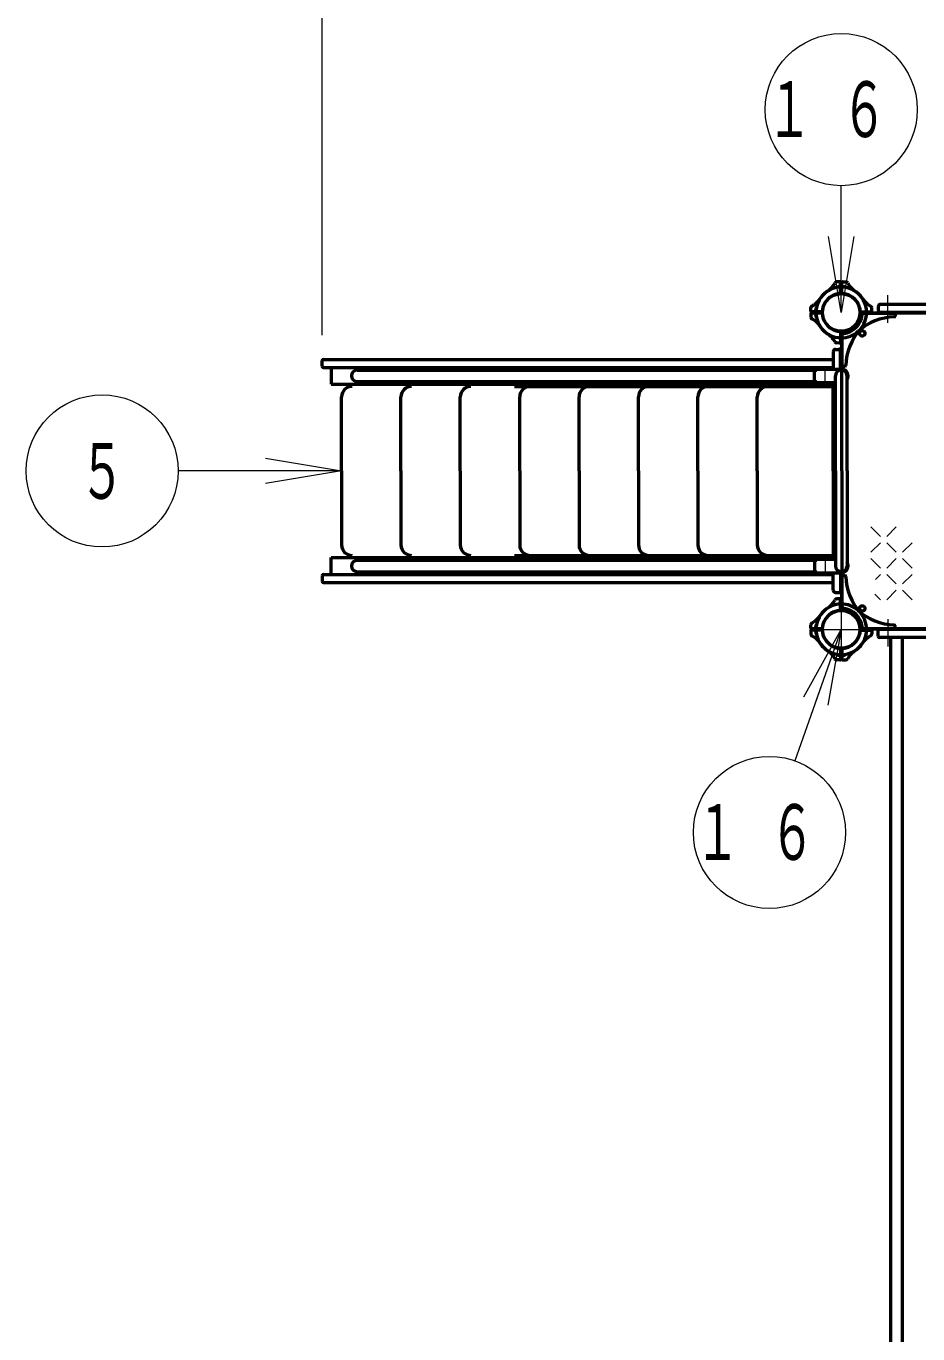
# Model space of a CAD drawing. Units: millimetres on the paper, scale 1:60. Extents: x -385 to 0, y -594 to 267.
# Drawn here: x -345.6 to -310.4, y 152.1 to 203.7 of the extents above; entities that cross this region are included whole.
import ezdxf
from ezdxf.enums import TextEntityAlignment as Align

# ---------------------------------------------------------------- set-up
doc = ezdxf.new("R2010")
doc.units = ezdxf.units.MM
doc.linetypes.add('USER1', pattern=[4.5, 2.5, -2])
doc.linetypes.add('USER2', pattern=[6, 3, -1, 1, -1])
doc.layers.add('LY_1', color=140, linetype='Continuous', lineweight=50)
doc.styles.add('ＭＳ ゴシック', font='')
doc.styles.get('ＭＳ ゴシック').set_extended_font_data('MS Gothic')

msp = doc.modelspace()

# ---------------------------------------------------------------- linework, layer by layer
at = {"layer": 'LY_1', "color": 7, "lineweight": 13}
for p, q in [((-333.88, 191.532), (-333.88, 249.942)), ((-313.393, 192.432), (-313.393, 197.433)), ((-313.393, 192.432), (-313.893, 195.432)), ((-312.893, 195.432), (-313.393, 192.432)), ((-313.393, 192.432), (-313.393, 195.432)), ((-336.116, 186.682), (-333.116, 186.182)), ((-333.116, 186.182), (-339.563, 186.182)), ((-333.116, 186.182), (-336.116, 185.682)), ((-333.116, 186.182), (-336.116, 186.182)), ((-312.224, 183.975), (-311.849, 183.6)), ((-311.224, 183.975), (-311.599, 183.6)), ((-311.849, 183.35), (-312.224, 182.975)), ((-311.599, 183.35), (-311.224, 182.975)), ((-310.599, 183.35), (-310.974, 182.975)), ((-312.224, 182.725), (-311.849, 182.35)), ((-311.224, 182.725), (-311.599, 182.35)), ((-310.974, 182.725), (-310.599, 182.35)), ((-311.849, 182.1), (-312.049, 181.901)), ((-311.599, 182.1), (-311.224, 181.725)), ((-310.599, 182.1), (-310.974, 181.725)), ((-312.072, 181.323), (-311.849, 181.1)), ((-311.224, 181.475), (-311.599, 181.1)), ((-310.974, 181.475), (-310.599, 181.1)), ((-313.393, 179.932), (-315.228, 174.751)), ((-314.866, 177.271), (-313.393, 179.932)), ((-313.393, 179.932), (-314.394, 177.104)), ((-313.393, 179.932), (-313.923, 176.937))]:
    msp.add_line(p, q, dxfattribs=at)
at = {"layer": 'LY_1'}
for p, q in [((-313.452, 193.639), (-313.583, 193.634)), ((-313.56, 193.418), (-313.56, 193.421)), ((-313.418, 193.213), (-313.418, 193.606)), ((-313.368, 193.213), (-313.368, 193.606)), ((-313.333, 193.639), (-313.212, 193.635)), ((-313.226, 193.418), (-313.226, 193.421)), ((-314.6, 192.491), (-314.595, 192.622)), ((-314.174, 192.457), (-314.567, 192.457)), ((-314.174, 192.407), (-314.567, 192.407)), ((-314.379, 192.599), (-314.382, 192.599)), ((-312.612, 192.457), (-312.219, 192.457)), ((-312.612, 192.407), (-311.302, 192.407)), ((-303.393, 192.407), (-312.483, 192.407)), ((-312.186, 192.491), (-312.19, 192.613)), ((-311.935, 192.665), (-311.935, 192.515)), ((-294.935, 192.749), (-311.851, 192.749)), ((-294.935, 192.432), (-311.851, 192.432)), ((-314.6, 192.372), (-314.596, 192.251)), ((-314.379, 192.265), (-314.382, 192.265)), ((-311.269, 192.372), (-311.273, 192.284)), ((-313.418, 191.651), (-313.418, 191.258)), ((-313.368, 191.651), (-313.368, 190.341)), ((-313.368, 186.182), (-313.368, 191.522)), ((-313.71, 190.89), (-313.71, 190.199)), ((-313.626, 190.974), (-313.476, 190.974)), ((-313.452, 191.225), (-313.574, 191.229)), ((-313.42, 190.157), (-313.42, 191.049)), ((-313.42, 191.049), (-313.366, 191.049)), ((-313.366, 190.157), (-313.366, 191.049)), ((-333.88, 190.315), (-333.88, 190.532)), ((-333.83, 190.582), (-313.76, 190.582)), ((-333.83, 190.265), (-313.71, 190.265)), ((-333.526, 190.265), (-333.526, 189.599)), ((-332.496, 190.159), (-314.353, 190.159)), ((-314.453, 190.199), (-313.42, 190.199)), ((-314.453, 189.665), (-314.453, 190.199)), ((-313.62, 186.182), (-313.62, 189.932)), ((-313.333, 190.308), (-313.245, 190.312)), ((-313.166, 186.182), (-313.166, 189.932)), ((-333.526, 189.599), (-313.71, 189.599)), ((-332.496, 189.705), (-314.353, 189.705)), ((-326.293, 189.515), (-313.71, 189.515)), ((-314.453, 189.665), (-313.62, 189.665)), ((-313.71, 186.182), (-313.71, 189.665)), ((-333.116, 186.182), (-333.116, 189.099)), ((-330.772, 186.182), (-330.772, 189.099)), ((-328.428, 186.182), (-328.428, 189.099)), ((-326.085, 186.182), (-326.085, 189.099)), ((-323.741, 186.182), (-323.741, 189.099)), ((-321.397, 186.182), (-321.397, 189.099)), ((-319.053, 186.182), (-319.053, 189.099)), ((-316.71, 186.182), (-316.71, 189.099)), ((-333.116, 186.182), (-333.116, 183.265)), ((-330.772, 186.182), (-330.772, 183.265)), ((-328.428, 186.182), (-328.428, 183.265)), ((-326.085, 186.182), (-326.085, 183.265)), ((-323.741, 186.182), (-323.741, 183.265)), ((-321.397, 186.182), (-321.397, 183.265)), ((-319.053, 186.182), (-319.053, 183.265)), ((-316.71, 186.182), (-316.71, 183.265)), ((-313.71, 186.182), (-313.71, 182.699)), ((-313.62, 186.182), (-313.62, 182.432)), ((-313.368, 186.182), (-313.368, 180.842)), ((-313.166, 186.182), (-313.166, 182.432)), ((-333.526, 182.765), (-313.71, 182.765)), ((-333.526, 182.099), (-333.526, 182.765)), ((-332.496, 182.659), (-314.353, 182.659)), ((-326.293, 182.849), (-313.71, 182.849)), ((-314.453, 182.699), (-314.453, 182.165)), ((-314.453, 182.699), (-313.62, 182.699)), ((-333.83, 182.099), (-313.71, 182.099)), ((-332.496, 182.205), (-314.353, 182.205)), ((-314.453, 182.165), (-313.42, 182.165)), ((-313.71, 181.474), (-313.71, 182.165)), ((-313.42, 182.207), (-313.42, 181.315)), ((-313.366, 182.207), (-313.366, 181.315)), ((-333.88, 182.049), (-333.88, 181.832)), ((-333.83, 181.782), (-313.76, 181.782)), ((-313.368, 180.713), (-313.368, 182.023)), ((-313.333, 182.056), (-313.245, 182.051)), ((-313.626, 181.39), (-313.476, 181.39)), ((-313.452, 181.139), (-313.574, 181.135)), ((-313.42, 181.315), (-313.366, 181.315)), ((-313.418, 180.713), (-313.418, 181.106)), ((-314.6, 179.991), (-314.596, 180.113)), ((-314.379, 180.099), (-314.382, 180.099)), ((-311.269, 179.992), (-311.273, 180.079)), ((-314.6, 179.872), (-314.595, 179.741)), ((-314.174, 179.957), (-314.567, 179.957)), ((-314.174, 179.907), (-314.567, 179.907)), ((-314.379, 179.765), (-314.382, 179.765)), ((-312.612, 179.957), (-311.302, 179.957)), ((-312.612, 179.907), (-312.219, 179.907)), ((-303.393, 179.957), (-312.483, 179.957)), ((-312.186, 179.872), (-312.19, 179.751)), ((-311.935, 179.665), (-311.935, 179.882)), ((-294.901, 179.932), (-311.885, 179.932)), ((-294.901, 179.615), (-311.885, 179.615)), ((-311.443, 113.387), (-311.443, 179.615)), ((-310.976, 113.387), (-310.976, 179.615)), ((-313.418, 179.151), (-313.418, 178.758)), ((-313.368, 179.151), (-313.368, 178.758)), ((-313.452, 178.725), (-313.583, 178.729)), ((-313.56, 178.946), (-313.56, 178.943)), ((-313.333, 178.725), (-313.212, 178.729)), ((-313.226, 178.946), (-313.226, 178.943))]:
    msp.add_line(p, q, dxfattribs=at)
at = {"layer": 'LY_1', "color": 7, "linetype": 'USER2', "lineweight": 13}
for p, q in [((-311.56, 192.026), (-311.56, 193.111)), ((-314.351, 192.764), (-314.351, 192.1)), ((-312.435, 192.764), (-312.435, 192.1)), ((-313.393, 180.682), (-313.393, 179.182)), ((-314.351, 179.6), (-314.351, 180.264)), ((-312.435, 179.6), (-312.435, 180.264)), ((-311.56, 180.338), (-311.56, 179.252)), ((-314.143, 179.932), (-312.643, 179.932))]:
    msp.add_line(p, q, dxfattribs=at)
at = {"layer": 'LY_1', "color": 7, "linetype": 'USER1', "lineweight": 13}
for p, q in [((-314.453, 190.159), (-314.03, 190.159)), ((-314.03, 189.705), (-314.03, 190.159)), ((-314.453, 189.705), (-314.03, 189.705)), ((-314.453, 182.659), (-314.03, 182.659)), ((-314.03, 182.659), (-314.03, 182.205)), ((-314.453, 182.205), (-314.03, 182.205))]:
    msp.add_line(p, q, dxfattribs=at)
at = {"layer": 'LY_1', "color": 7, "lineweight": 13}
for centre in [(-313.393, 200.433), (-342.563, 186.182), (-316.229, 171.923)]:
    msp.add_circle(centre, 3, dxfattribs=at)
at = {"layer": 'LY_1'}
for centre, radius in [((-313.393, 192.432), 0.743), ((-312.568, 191.607), 0.108), ((-313.393, 179.932), 0.743), ((-313.393, 179.932), 0.743), ((-312.568, 180.757), 0.108)]:
    msp.add_circle(centre, radius, dxfattribs=at)
for centre, radius, start, end in [((-313.393, 192.432), 1, 90, 147.2728), ((-314.384, 193.974), 0.833, 302.7272, 332.5412), ((-313.571, 193.551), 0.0833, 92, 152.5412), ((-313.543, 193.421), 0.0167, 98.6269, 180), ((-313.393, 192.432), 1.017, 90, 98.6269), ((-313.451, 193.606), 0.0333, 0, 92), ((-313.393, 192.432), 1.017, 81.3731, 90), ((-313.393, 192.432), 1, 32.7272, 90), ((-313.335, 193.606), 0.0333, 88, 180), ((-313.243, 193.421), 0.0167, 0, 81.3731), ((-313.215, 193.551), 0.0833, 27.4588, 88), ((-313.215, 193.551), 0.0833, 27.4588, 88), ((-312.402, 193.974), 0.833, 207.4588, 237.2728), ((-314.935, 193.423), 0.833, 297.4588, 327.2728), ((-313.393, 192.432), 1, 122.7272, 180), ((-313.393, 192.432), 0.75, 94.2707, 180), ((-313.393, 192.432), 0.75, 90, 175.7293), ((-313.451, 193.213), 0.0333, 274.2707, 0), ((-313.393, 192.432), 0.75, 4.2707, 90), ((-313.335, 193.213), 0.0333, 180, 265.7293), ((-313.393, 192.432), 0.75, 0, 85.7293), ((-313.393, 192.432), 1, 0, 57.2728), ((-311.851, 193.423), 0.833, 212.7272, 242.5412), ((-314.567, 192.49), 0.0333, 178, 270), ((-314.567, 192.374), 0.0333, 90, 182), ((-314.512, 192.61), 0.0833, 117.4588, 178), ((-313.393, 192.432), 1.017, 171.3731, 180), ((-313.393, 192.432), 1.017, 180, 188.6269), ((-314.382, 192.582), 0.0167, 90, 171.3731), ((-313.393, 192.432), 1, 180, 237.2728), ((-314.174, 192.49), 0.0333, 270, 355.7293), ((-314.174, 192.374), 0.0333, 4.2707, 90), ((-313.393, 192.432), 0.75, 180, 265.7293), ((-313.393, 192.432), 0.75, 274.2707, 0), ((-313.393, 192.432), 1, 317.7828, 0), ((-312.612, 192.49), 0.0333, 184.2707, 270), ((-312.612, 192.374), 0.0333, 90, 175.7293), ((-312.483, 192.324), 0.0833, 90, 173.2128), ((-312.273, 192.61), 0.0833, 2, 62.5412), ((-312.219, 192.49), 0.0333, 270, 2), ((-311.851, 192.665), 0.0833, 90, 180), ((-311.851, 192.515), 0.0833, 180, 270), ((-311.302, 192.374), 0.0333, 357, 90), ((-314.512, 192.254), 0.0833, 182, 242.5412), ((-314.512, 192.254), 0.0833, 182, 242.5412), ((-314.935, 191.441), 0.833, 32.7272, 62.5412), ((-314.382, 192.282), 0.0167, 188.6269, 270), ((-313.393, 192.432), 1, 212.7272, 270), ((-313.393, 192.432), 0.75, 184.2707, 270), ((-313.393, 192.432), 0.75, 270, 355.7293), ((-313.393, 192.432), 0.833, 276.7872, 353.2128), ((-311.265, 190.087), 2.167, 91.0841, 132.2172), ((-311.307, 192.286), 0.0333, 271.0842, 357), ((-314.384, 190.89), 0.833, 27.4588, 57.2728), ((-313.451, 191.651), 0.0333, 0, 85.7293), ((-313.393, 192.432), 1, 270, 312.2172), ((-313.335, 191.651), 0.0333, 94.2707, 180), ((-313.285, 191.522), 0.0833, 96.7872, 180), ((-311.048, 190.304), 2.167, 137.7828, 178.9159), ((-313.626, 190.89), 0.0833, 90, 180), ((-313.571, 191.312), 0.0833, 207.4588, 268), ((-313.476, 190.89), 0.0833, 47.1564, 90), ((-313.451, 191.258), 0.0333, 268, 0), ((-333.83, 190.532), 0.05, 90, 180), ((-313.335, 190.341), 0.0333, 180, 273), ((-313.247, 190.346), 0.0333, 273, 358.9158), ((-333.83, 190.315), 0.05, 180, 270), ((-332.496, 189.932), 0.227, 90, 270), ((-313.393, 189.932), 0.227, 0, 180), ((-313.393, 189.932), 0.267, 328.2117, 84.2608), ((-332.699, 189.099), 0.417, 90, 180), ((-330.355, 189.099), 0.417, 90, 180), ((-328.012, 189.099), 0.417, 90, 180), ((-325.668, 189.099), 0.417, 90, 180), ((-323.324, 189.099), 0.417, 90, 180), ((-320.98, 189.099), 0.417, 90, 180), ((-318.637, 189.099), 0.417, 90, 180), ((-316.293, 189.099), 0.417, 90, 180), ((-332.699, 183.265), 0.417, 180, 270), ((-330.355, 183.265), 0.417, 180, 270), ((-328.012, 183.265), 0.417, 180, 270), ((-325.668, 183.265), 0.417, 180, 270), ((-323.324, 183.265), 0.417, 180, 270), ((-320.98, 183.265), 0.417, 180, 270), ((-318.637, 183.265), 0.417, 180, 270), ((-316.293, 183.265), 0.417, 180, 270), ((-332.496, 182.432), 0.227, 90, 270), ((-333.83, 182.049), 0.05, 90, 180), ((-313.393, 182.432), 0.227, 180, 0), ((-313.393, 182.432), 0.267, 275.7392, 31.7883), ((-333.83, 181.832), 0.05, 180, 270), ((-313.335, 182.023), 0.0333, 87, 180), ((-313.247, 182.018), 0.0333, 1.0841, 87), ((-311.048, 182.06), 2.167, 181.0841, 222.2172), ((-314.384, 181.474), 0.833, 302.7272, 332.5412), ((-313.626, 181.474), 0.0833, 180, 270), ((-313.571, 181.051), 0.0833, 92, 152.5412), ((-313.476, 181.474), 0.0833, 270, 312.8436), ((-313.451, 181.106), 0.0333, 0, 92), ((-313.393, 179.932), 1, 122.7272, 180), ((-313.393, 179.932), 1, 90, 147.2728), ((-313.393, 179.932), 0.75, 94.2707, 180), ((-313.393, 179.932), 0.75, 90, 175.7293), ((-313.451, 180.713), 0.0333, 274.2707, 0), ((-313.393, 179.932), 1, 47.7828, 90), ((-313.393, 179.932), 0.75, 4.2707, 90), ((-313.285, 180.842), 0.0833, 180, 263.2128), ((-313.335, 180.713), 0.0333, 180, 265.7293), ((-313.393, 179.932), 0.75, 0, 85.7293), ((-313.393, 179.932), 0.833, 6.7872, 83.2128), ((-311.265, 182.277), 2.167, 227.7828, 268.9158), ((-313.393, 179.932), 1, 0, 42.2172), ((-314.512, 180.11), 0.0833, 117.4588, 178), ((-314.512, 180.11), 0.0833, 117.4588, 178), ((-314.935, 180.923), 0.833, 297.4588, 327.2728), ((-313.393, 179.932), 1.017, 171.3731, 180), ((-314.382, 180.082), 0.0167, 90, 171.3731), ((-312.483, 180.04), 0.0833, 186.7872, 270), ((-311.307, 180.078), 0.0333, 3, 88.9159), ((-314.567, 179.99), 0.0333, 178, 270), ((-314.567, 179.874), 0.0333, 90, 182), ((-314.512, 179.754), 0.0833, 182, 242.5412), ((-314.935, 178.941), 0.833, 32.7272, 62.5412), ((-313.393, 179.932), 1.017, 180, 188.6269), ((-314.382, 179.782), 0.0167, 188.6269, 270), ((-313.393, 179.932), 1, 180, 237.2728), ((-314.174, 179.99), 0.0333, 270, 355.7293), ((-314.174, 179.874), 0.0333, 4.2707, 90), ((-313.393, 179.932), 0.75, 180, 265.7293), ((-313.393, 179.932), 0.75, 184.2707, 270), ((-313.393, 179.932), 0.75, 270, 355.7293), ((-313.393, 179.932), 0.75, 274.2707, 0), ((-313.393, 179.932), 1, 302.7272, 0), ((-312.612, 179.99), 0.0333, 184.2707, 270), ((-312.612, 179.874), 0.0333, 90, 175.7293), ((-311.851, 178.941), 0.833, 117.4588, 147.2728), ((-312.273, 179.754), 0.0833, 297.4588, 358), ((-312.219, 179.874), 0.0333, 358, 90), ((-311.885, 179.882), 0.05, 90, 180), ((-311.885, 179.665), 0.05, 180, 270), ((-311.302, 179.99), 0.0333, 270, 3), ((-313.393, 179.932), 1, 212.7272, 270), ((-314.384, 178.39), 0.833, 27.4588, 57.2728), ((-313.451, 179.151), 0.0333, 0, 85.7293), ((-313.393, 179.932), 1, 270, 327.2728), ((-313.335, 179.151), 0.0333, 94.2707, 180), ((-312.402, 178.39), 0.833, 122.7272, 152.5412), ((-313.571, 178.812), 0.0833, 207.4588, 268), ((-313.543, 178.943), 0.0167, 180, 261.3731), ((-313.393, 179.932), 1.017, 261.3731, 270), ((-313.451, 178.758), 0.0333, 268, 0), ((-313.393, 179.932), 1.017, 270, 278.6269), ((-313.335, 178.758), 0.0333, 180, 272), ((-313.243, 178.943), 0.0167, 278.6269, 0), ((-313.215, 178.812), 0.0833, 272, 332.5412), ((-313.215, 178.812), 0.0833, 272, 332.5412)]:
    msp.add_arc(centre, radius, start, end, dxfattribs=at)

# ---------------------------------------------------------------- texts
at = {"layer": 'LY_1', "color": 7, "style": 'ＭＳ ゴシック', "width": 0.6}
msp.add_text('５', height=2.199, dxfattribs=at).set_placement((-342.563, 186.182), align=Align.MIDDLE_CENTER)
at = {"layer": 'LY_1', "color": 7, "char_height": 2.199, "attachment_point": 5, "style": 'ＭＳ ゴシック'}
for insert in [(-313.393, 200.433), (-316.229, 171.923)]:
    msp.add_mtext('\\T1.64;\\W0.6;１６', dxfattribs=dict(at, insert=insert))

doc.saveas('drawing.dxf')
